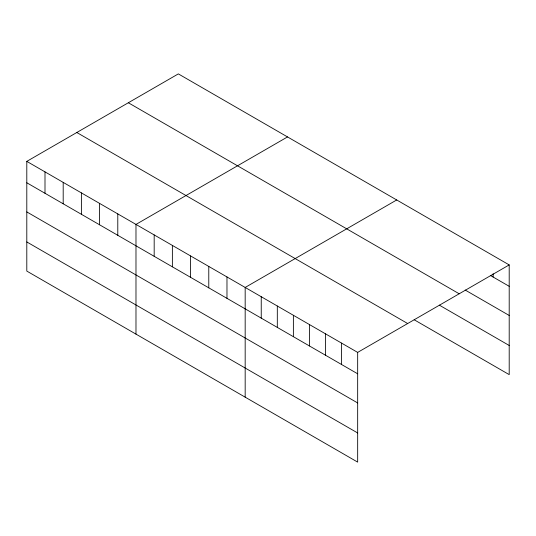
<?xml version="1.0" encoding="UTF-8"?>
<svg xmlns="http://www.w3.org/2000/svg" width="536" height="536" viewBox="0 0 536 536"><rect width="100%" height="100%" fill="white"/><g stroke="black" fill="none" stroke-linecap="round" stroke-linejoin="round"><path stroke-width="0.8" d="M26.8 161.376L357.666 352.4L357.666 462.112L26.8 271.089L26.8 161.376L178.334 73.888L509.2 264.911L509.2 374.624L414.174 319.764M287.524 136.928L135.983 224.417L135.983 334.129M396.707 199.962L245.173 287.45L245.173 397.163M357.666 352.4L509.2 264.911M490.333 275.424L509.2 286.311M465.181 290.043L509.2 315.456M128.332 102.758L459.191 293.782M439.326 305.138L509.2 345.479M76.809 132.506L407.668 323.53M26.8 182.776L357.666 373.8M26.8 211.921L357.666 402.945M26.8 241.944L357.666 432.967M493.127 273.742L493.127 277.038M341.593 343.12L341.593 364.52M325.526 333.841L325.526 355.247M309.453 324.561L309.453 345.968M293.38 315.289L293.38 336.688M277.313 306.009L277.313 327.409M261.24 296.73L261.24 318.129M226.976 276.945L226.976 298.351M208.779 266.439L208.779 287.839M190.575 255.933L190.575 277.333M172.378 245.428L172.378 266.828M154.18 234.922L154.18 256.322M117.786 213.904L117.786 235.311M99.589 203.399L99.589 224.805M81.392 192.893L81.392 214.3M63.194 182.387L63.194 203.794M44.997 171.882L44.997 193.288"/></g></svg>
